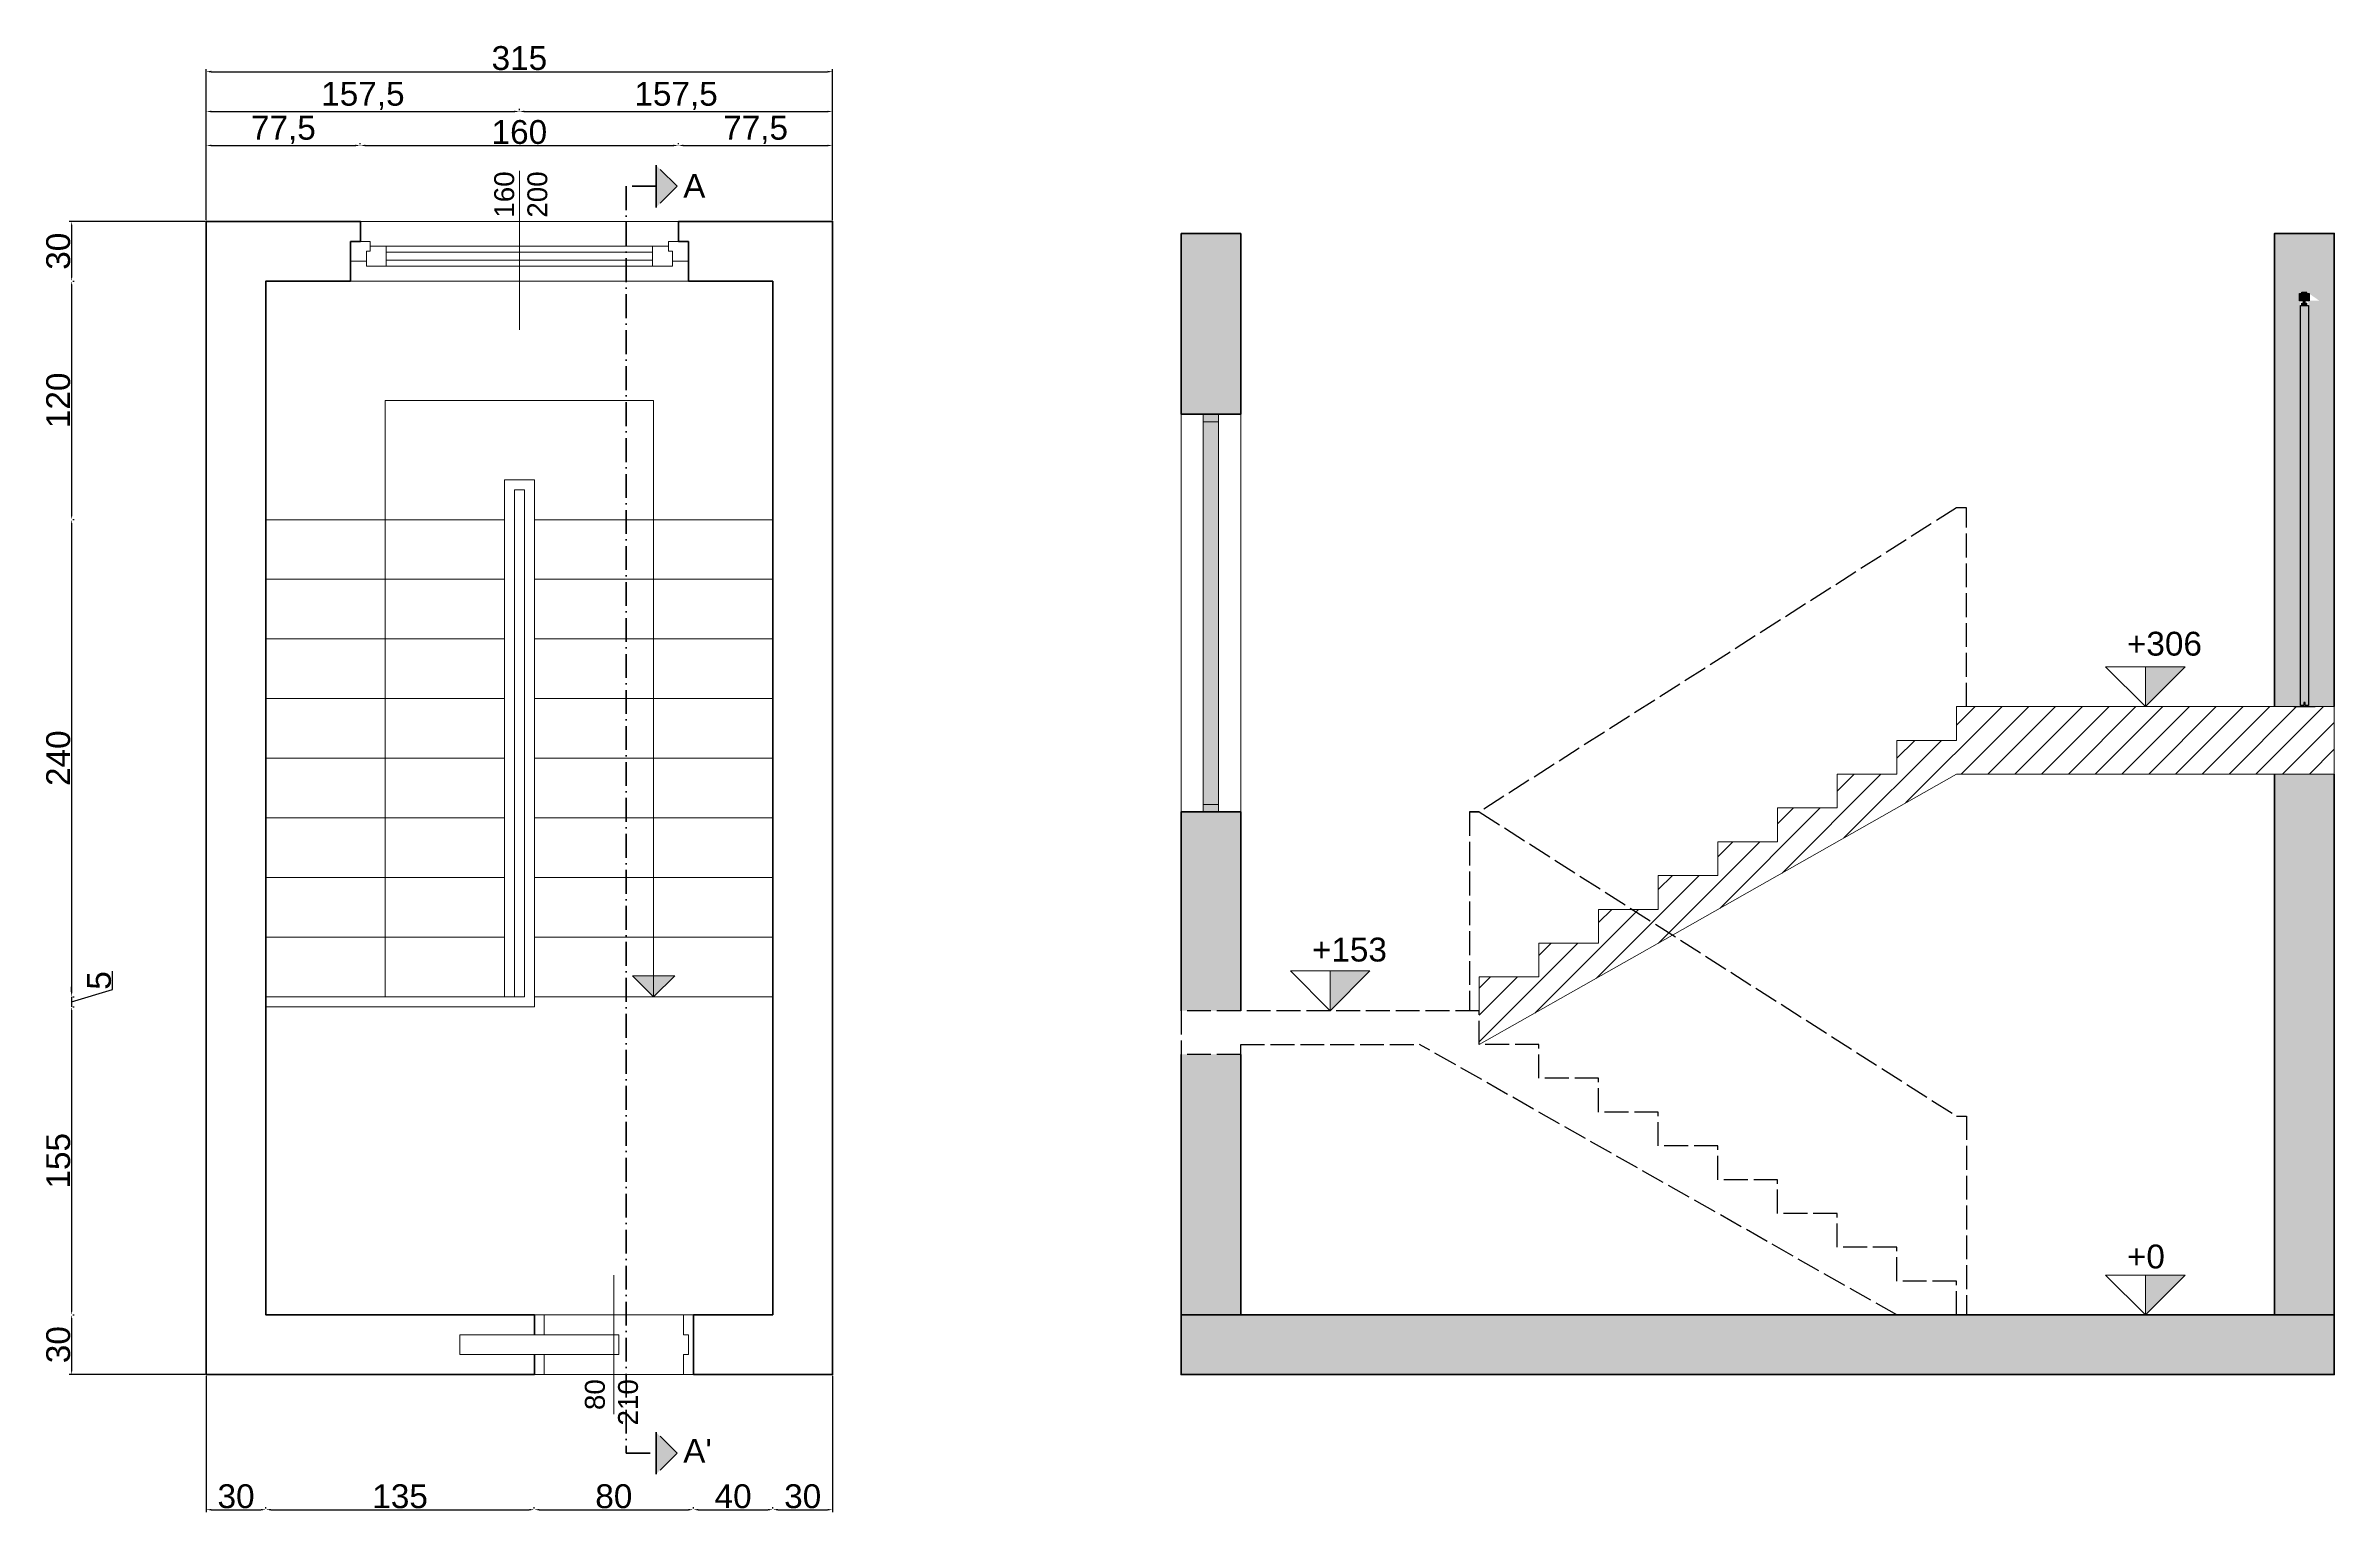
# Model space of a CAD drawing. Header units: millimetres. Extents: x -3181 to 118444, y -2683 to 27005.
# Drawn here: x 9240 to 10391, y -2683 to -1946 of the extents above; entities that cross this region are included whole.
import ezdxf

# ---------------------------------------------------------------- set-up
doc = ezdxf.new("R2010")
doc.units = ezdxf.units.MM
doc.linetypes.add('ACAD_ISO02W100', pattern=[15, 12, -3])
doc.linetypes.add('ACAD_ISO10W100', pattern=[18, 12, -3, 0, -3])
doc.layers.get('0').update_dxf_attribs({"lineweight": 9})
for name, color, linetype in [('ECLISSE', 7, 'Continuous'), ('porte', 42, 'Continuous'), ('solid', 9, 'Continuous'), ('tratteggiate', 7, 'ACAD_ISO02W100'), ('vetro', 140, 'Continuous')]:
    doc.layers.add(name, color=color, linetype=linetype)
doc.layers.add('linee di sezione', color=201, linetype='ACAD_ISO10W100', lineweight=35)
doc.layers.add('muri grandi', color=7, linetype='Continuous', lineweight=40)
doc.styles.get("Standard").update_dxf_attribs({"font": 'arial.ttf'})
doc.dimstyles.new('ISO-25', dxfattribs={"dimtxt": 2.5, "dimasz": 2.5, "dimexe": 1.25, "dimexo": 0.625, "dimtad": 1, "dimtxsty": 'Standard', "dimcen": 2.5, "dimadec": 0, "dimazin": 0, "dimtfac": 1, "dimtmove": 0, "dimatfit": 3, "dimfxl": 1, "dimarcsym": 0})

# ---------------------------------------------------------------- blocks, each defined once
blk = doc.blocks.new('*D84')
at = {"color": 0, "lineweight": -2, "transparency": 16777216}
for p, q in [((9319.8, -2034.2), (9251.5, -2034.2)), ((9252.7, -2036.7), (9252.7, -2061.7)), ((9253.3, -2064.2), (9254, -2064.2))]:
    blk.add_line(p, q, dxfattribs=at)
at = {"color": 0, "transparency": 16777216}
for points in [[(9252.3, -2036.7), (9253.1, -2036.7), (9252.7, -2034.2)], [(9252.3, -2061.7), (9253.1, -2061.7), (9252.7, -2064.2)]]:
    blk.add_solid(points, dxfattribs=at)
at = {"layer": 'Defpoints', "color": 0, "transparency": 16777216}
for p in [(9320.4, -2034.2), (9252.7, -2064.2), (9252.7, -2064.2)]:
    blk.add_point(p, dxfattribs=at)
at = {"color": 0, "transparency": 16777216, "insert": (9246, -2049.2), "char_height": 2.5, "attachment_point": 5, "rotation": 90}
blk.add_mtext('{\\H4.8x;30}', dxfattribs=at)
blk = doc.blocks.new('*D70')
at = {"color": 0, "lineweight": -2, "transparency": 16777216}
for p, q in [((9252.7, -2066.7), (9252.7, -2181.7)), ((9253.3, -2064.2), (9254, -2064.2)), ((9253.3, -2184.2), (9254, -2184.2))]:
    blk.add_line(p, q, dxfattribs=at)
at = {"color": 0, "transparency": 16777216}
for points in [[(9252.3, -2066.7), (9253.1, -2066.7), (9252.7, -2064.2)], [(9252.3, -2181.7), (9253.1, -2181.7), (9252.7, -2184.2)]]:
    blk.add_solid(points, dxfattribs=at)
at = {"layer": 'Defpoints', "color": 0, "transparency": 16777216}
for p in [(9252.7, -2064.2), (9252.7, -2184.2), (9252.7, -2184.2)]:
    blk.add_point(p, dxfattribs=at)
at = {"color": 0, "transparency": 16777216, "insert": (9246, -2124.2), "char_height": 2.5, "attachment_point": 5, "rotation": 90}
blk.add_mtext('{\\H4.8x;120}', dxfattribs=at)
blk = doc.blocks.new('*D71')
at = {"color": 0, "lineweight": -2, "transparency": 16777216}
for p, q in [((9273.2, -2420.6), (9273.2, -2411.4)), ((9252.7, -2421.7), (9252.7, -2419.2)), ((9252.7, -2426.7), (9273.2, -2420.6)), ((9252.7, -2424.2), (9252.7, -2429.2)), ((9252.7, -2424.2), (9252.7, -2429.2)), ((9253.3, -2424.2), (9254, -2424.2)), ((9252.7, -2431.7), (9252.7, -2434.2)), ((9253.3, -2429.2), (9254, -2429.2))]:
    blk.add_line(p, q, dxfattribs=at)
at = {"color": 0, "transparency": 16777216}
for points in [[(9252.3, -2421.7), (9253.1, -2421.7), (9252.7, -2424.2)], [(9252.3, -2431.7), (9253.1, -2431.7), (9252.7, -2429.2)]]:
    blk.add_solid(points, dxfattribs=at)
at = {"layer": 'Defpoints', "color": 0, "transparency": 16777216}
for p in [(9252.7, -2424.2), (9252.7, -2429.2), (9252.7, -2429.2)]:
    blk.add_point(p, dxfattribs=at)
at = {"color": 0, "transparency": 16777216, "insert": (9266.5, -2416), "char_height": 2.5, "attachment_point": 5, "rotation": 90}
blk.add_mtext('{\\H4.8x;5}', dxfattribs=at)
blk = doc.blocks.new('*D72')
at = {"color": 0, "lineweight": -2, "transparency": 16777216}
for p, q in [((9252.7, -2431.7), (9252.7, -2581.7)), ((9253.3, -2429.2), (9254, -2429.2)), ((9253.3, -2584.2), (9254, -2584.2))]:
    blk.add_line(p, q, dxfattribs=at)
at = {"color": 0, "transparency": 16777216}
for points in [[(9252.3, -2431.7), (9253.1, -2431.7), (9252.7, -2429.2)], [(9252.3, -2581.7), (9253.1, -2581.7), (9252.7, -2584.2)]]:
    blk.add_solid(points, dxfattribs=at)
at = {"layer": 'Defpoints', "color": 0, "transparency": 16777216}
for p in [(9252.7, -2429.2), (9252.7, -2584.2), (9252.7, -2584.2)]:
    blk.add_point(p, dxfattribs=at)
at = {"color": 0, "transparency": 16777216, "insert": (9246, -2506.7), "char_height": 2.5, "attachment_point": 5, "rotation": 90}
blk.add_mtext('{\\H4.8x;155}', dxfattribs=at)
blk = doc.blocks.new('*D85')
at = {"color": 0, "lineweight": -2, "transparency": 16777216}
for p, q in [((9635.4, -2614.8), (9635.4, -2683.5)), ((9605.4, -2681.6), (9605.4, -2681)), ((9607.9, -2682.2), (9632.9, -2682.2))]:
    blk.add_line(p, q, dxfattribs=at)
at = {"color": 0, "transparency": 16777216}
for points in [[(9607.9, -2681.8), (9607.9, -2682.6), (9605.4, -2682.2)], [(9632.9, -2681.8), (9632.9, -2682.6), (9635.4, -2682.2)]]:
    blk.add_solid(points, dxfattribs=at)
at = {"layer": 'Defpoints', "color": 0, "transparency": 16777216}
for p in [(9635.4, -2614.2), (9605.4, -2682.2), (9635.4, -2682.2)]:
    blk.add_point(p, dxfattribs=at)
at = {"color": 0, "transparency": 16777216, "insert": (9620.4, -2675.5), "char_height": 2.5, "attachment_point": 5}
blk.add_mtext('{\\H4.8x;30}', dxfattribs=at)
blk = doc.blocks.new('*D86')
at = {"color": 0, "lineweight": -2, "transparency": 16777216}
for p, q in [((9320.4, -2614.8), (9320.4, -2683.5)), ((9350.4, -2681.6), (9350.4, -2681)), ((9322.9, -2682.2), (9347.9, -2682.2))]:
    blk.add_line(p, q, dxfattribs=at)
at = {"color": 0, "transparency": 16777216}
for points in [[(9322.9, -2681.8), (9322.9, -2682.6), (9320.4, -2682.2)], [(9347.9, -2681.8), (9347.9, -2682.6), (9350.4, -2682.2)]]:
    blk.add_solid(points, dxfattribs=at)
at = {"layer": 'Defpoints', "color": 0, "transparency": 16777216}
for p in [(9320.4, -2614.2), (9350.4, -2682.2), (9350.4, -2682.2)]:
    blk.add_point(p, dxfattribs=at)
at = {"color": 0, "transparency": 16777216, "insert": (9335.4, -2675.5), "char_height": 2.5, "attachment_point": 5}
blk.add_mtext('{\\H4.8x;30}', dxfattribs=at)
blk = doc.blocks.new('*D73')
at = {"color": 0, "lineweight": -2, "transparency": 16777216}
for p, q in [((9320.4, -1995.4), (9320.4, -1994.8)), ((9322.9, -1996), (9395.4, -1996)), ((9397.9, -1995.4), (9397.9, -1994.8))]:
    blk.add_line(p, q, dxfattribs=at)
at = {"color": 0, "transparency": 16777216}
for points in [[(9322.9, -1995.6), (9322.9, -1996.4), (9320.4, -1996)], [(9395.4, -1995.6), (9395.4, -1996.4), (9397.9, -1996)]]:
    blk.add_solid(points, dxfattribs=at)
at = {"layer": 'Defpoints', "color": 0, "transparency": 16777216}
for p in [(9320.4, -1996), (9397.9, -1996), (9397.9, -1996)]:
    blk.add_point(p, dxfattribs=at)
at = {"color": 0, "transparency": 16777216, "insert": (9359.2, -1988.2), "char_height": 2.5, "attachment_point": 5}
blk.add_mtext('{\\H4.8x;77,5}', dxfattribs=at)
blk = doc.blocks.new('*D74')
at = {"color": 0, "lineweight": -2, "transparency": 16777216}
for p, q in [((9397.9, -1995.4), (9397.9, -1994.8)), ((9400.4, -1996), (9555.4, -1996)), ((9557.9, -1995.4), (9557.9, -1994.8))]:
    blk.add_line(p, q, dxfattribs=at)
at = {"color": 0, "transparency": 16777216}
for points in [[(9400.4, -1995.6), (9400.4, -1996.4), (9397.9, -1996)], [(9555.4, -1995.6), (9555.4, -1996.4), (9557.9, -1996)]]:
    blk.add_solid(points, dxfattribs=at)
at = {"layer": 'Defpoints', "color": 0, "transparency": 16777216}
for p in [(9397.9, -1996), (9557.9, -1996), (9557.9, -1996)]:
    blk.add_point(p, dxfattribs=at)
at = {"color": 0, "transparency": 16777216, "insert": (9477.9, -1989.3), "char_height": 2.5, "attachment_point": 5}
blk.add_mtext('{\\H4.8x;160}', dxfattribs=at)
blk = doc.blocks.new('*D75')
at = {"color": 0, "lineweight": -2, "transparency": 16777216}
for p, q in [((9557.9, -1995.4), (9557.9, -1994.8)), ((9560.4, -1996), (9632.9, -1996)), ((9635.4, -2033.6), (9635.4, -1994.8))]:
    blk.add_line(p, q, dxfattribs=at)
at = {"color": 0, "transparency": 16777216}
for points in [[(9560.4, -1995.6), (9560.4, -1996.4), (9557.9, -1996)], [(9632.9, -1995.6), (9632.9, -1996.4), (9635.4, -1996)]]:
    blk.add_solid(points, dxfattribs=at)
at = {"layer": 'Defpoints', "color": 0, "transparency": 16777216}
for p in [(9557.9, -1996), (9635.4, -1996), (9635.4, -2034.2)]:
    blk.add_point(p, dxfattribs=at)
at = {"color": 0, "transparency": 16777216, "insert": (9596.7, -1988.2), "char_height": 2.5, "attachment_point": 5}
blk.add_mtext('{\\H4.8x;77,5}', dxfattribs=at)
blk = doc.blocks.new('*D76')
at = {"color": 0, "lineweight": -2, "transparency": 16777216}
for p, q in [((9320.4, -1995.4), (9320.4, -1977.6)), ((9322.9, -1978.9), (9475.4, -1978.9)), ((9477.9, -1978.3), (9477.9, -1977.6))]:
    blk.add_line(p, q, dxfattribs=at)
at = {"color": 0, "transparency": 16777216}
for points in [[(9322.9, -1978.5), (9322.9, -1979.3), (9320.4, -1978.9)], [(9475.4, -1978.5), (9475.4, -1979.3), (9477.9, -1978.9)]]:
    blk.add_solid(points, dxfattribs=at)
at = {"layer": 'Defpoints', "color": 0, "transparency": 16777216}
for p in [(9477.9, -1978.9), (9477.9, -1978.9), (9320.4, -1996)]:
    blk.add_point(p, dxfattribs=at)
at = {"color": 0, "transparency": 16777216, "insert": (9399.2, -1971.1), "char_height": 2.5, "attachment_point": 5}
blk.add_mtext('{\\H4.8x;157,5}', dxfattribs=at)
blk = doc.blocks.new('*D77')
at = {"color": 0, "lineweight": -2, "transparency": 16777216}
for p, q in [((9477.9, -1978.3), (9477.9, -1977.6)), ((9480.4, -1978.9), (9632.9, -1978.9)), ((9635.4, -2033.6), (9635.4, -1977.6))]:
    blk.add_line(p, q, dxfattribs=at)
at = {"color": 0, "transparency": 16777216}
for points in [[(9480.4, -1978.5), (9480.4, -1979.3), (9477.9, -1978.9)], [(9632.9, -1978.5), (9632.9, -1979.3), (9635.4, -1978.9)]]:
    blk.add_solid(points, dxfattribs=at)
at = {"layer": 'Defpoints', "color": 0, "transparency": 16777216}
for p in [(9477.9, -1978.9), (9635.4, -1978.9), (9635.4, -2034.2)]:
    blk.add_point(p, dxfattribs=at)
at = {"color": 0, "transparency": 16777216, "insert": (9556.7, -1971.1), "char_height": 2.5, "attachment_point": 5}
blk.add_mtext('{\\H4.8x;157,5}', dxfattribs=at)
blk = doc.blocks.new('*D81')
at = {"color": 0, "lineweight": -2, "transparency": 16777216}
for p, q in [((9320.4, -2033.6), (9320.4, -1957.6)), ((9322.9, -1958.9), (9632.9, -1958.9)), ((9635.4, -2033.6), (9635.4, -1957.6))]:
    blk.add_line(p, q, dxfattribs=at)
at = {"color": 0, "transparency": 16777216}
for points in [[(9322.9, -1958.4), (9322.9, -1959.3), (9320.4, -1958.9)], [(9632.9, -1958.4), (9632.9, -1959.3), (9635.4, -1958.9)]]:
    blk.add_solid(points, dxfattribs=at)
at = {"layer": 'Defpoints', "color": 0, "transparency": 16777216}
for p in [(9635.4, -1958.9), (9320.4, -2034.2), (9635.4, -2034.2)]:
    blk.add_point(p, dxfattribs=at)
at = {"color": 0, "transparency": 16777216, "insert": (9477.9, -1952.1), "char_height": 2.5, "attachment_point": 5}
blk.add_mtext('{\\H4.8x;315}', dxfattribs=at)
blk = doc.blocks.new('*D82')
at = {"color": 0, "lineweight": -2, "transparency": 16777216}
for p, q in [((9252.7, -2186.7), (9252.7, -2421.7)), ((9253.3, -2184.2), (9254, -2184.2)), ((9253.3, -2424.2), (9254, -2424.2))]:
    blk.add_line(p, q, dxfattribs=at)
at = {"color": 0, "transparency": 16777216}
for points in [[(9252.3, -2186.7), (9253.1, -2186.7), (9252.7, -2184.2)], [(9252.3, -2421.7), (9253.1, -2421.7), (9252.7, -2424.2)]]:
    blk.add_solid(points, dxfattribs=at)
at = {"layer": 'Defpoints', "color": 0, "transparency": 16777216}
for p in [(9252.7, -2184.2), (9252.7, -2424.2), (9252.7, -2424.2)]:
    blk.add_point(p, dxfattribs=at)
at = {"color": 0, "transparency": 16777216, "insert": (9246, -2304.2), "char_height": 2.5, "attachment_point": 5, "rotation": 90}
blk.add_mtext('{\\H4.8x;240}', dxfattribs=at)
blk = doc.blocks.new('*D83')
at = {"color": 0, "lineweight": -2, "transparency": 16777216}
for p, q in [((9252.7, -2586.7), (9252.7, -2611.7)), ((9253.3, -2584.2), (9254, -2584.2)), ((9319.8, -2614.2), (9251.5, -2614.2))]:
    blk.add_line(p, q, dxfattribs=at)
at = {"color": 0, "transparency": 16777216}
for points in [[(9252.3, -2586.7), (9253.1, -2586.7), (9252.7, -2584.2)], [(9252.3, -2611.7), (9253.1, -2611.7), (9252.7, -2614.2)]]:
    blk.add_solid(points, dxfattribs=at)
at = {"layer": 'Defpoints', "color": 0, "transparency": 16777216}
for p in [(9252.7, -2584.2), (9252.7, -2614.2), (9320.4, -2614.2)]:
    blk.add_point(p, dxfattribs=at)
at = {"color": 0, "transparency": 16777216, "insert": (9246, -2599.2), "char_height": 2.5, "attachment_point": 5, "rotation": 90}
blk.add_mtext('{\\H4.8x;30}', dxfattribs=at)
blk = doc.blocks.new('*D78')
at = {"color": 0, "lineweight": -2, "transparency": 16777216}
for p, q in [((9350.4, -2681.6), (9350.4, -2681)), ((9485.4, -2681.6), (9485.4, -2681)), ((9352.9, -2682.2), (9482.9, -2682.2))]:
    blk.add_line(p, q, dxfattribs=at)
at = {"color": 0, "transparency": 16777216}
for points in [[(9352.9, -2681.8), (9352.9, -2682.6), (9350.4, -2682.2)], [(9482.9, -2681.8), (9482.9, -2682.6), (9485.4, -2682.2)]]:
    blk.add_solid(points, dxfattribs=at)
at = {"layer": 'Defpoints', "color": 0, "transparency": 16777216}
for p in [(9350.4, -2682.2), (9485.4, -2682.2), (9485.4, -2682.2)]:
    blk.add_point(p, dxfattribs=at)
at = {"color": 0, "transparency": 16777216, "insert": (9417.9, -2675.5), "char_height": 2.5, "attachment_point": 5}
blk.add_mtext('{\\H4.8x;135}', dxfattribs=at)
blk = doc.blocks.new('*D79')
at = {"color": 0, "lineweight": -2, "transparency": 16777216}
for p, q in [((9485.4, -2681.6), (9485.4, -2681)), ((9565.4, -2681.6), (9565.4, -2681)), ((9487.9, -2682.2), (9562.9, -2682.2))]:
    blk.add_line(p, q, dxfattribs=at)
at = {"color": 0, "transparency": 16777216}
for points in [[(9487.9, -2681.8), (9487.9, -2682.6), (9485.4, -2682.2)], [(9562.9, -2681.8), (9562.9, -2682.6), (9565.4, -2682.2)]]:
    blk.add_solid(points, dxfattribs=at)
at = {"layer": 'Defpoints', "color": 0, "transparency": 16777216}
for p in [(9485.4, -2682.2), (9565.4, -2682.2), (9565.4, -2682.2)]:
    blk.add_point(p, dxfattribs=at)
at = {"color": 0, "transparency": 16777216, "insert": (9525.4, -2675.5), "char_height": 2.5, "attachment_point": 5}
blk.add_mtext('{\\H4.8x;80}', dxfattribs=at)
blk = doc.blocks.new('*D80')
at = {"color": 0, "lineweight": -2, "transparency": 16777216}
for p, q in [((9565.4, -2681.6), (9565.4, -2681)), ((9605.4, -2681.6), (9605.4, -2681)), ((9567.9, -2682.2), (9602.9, -2682.2))]:
    blk.add_line(p, q, dxfattribs=at)
at = {"color": 0, "transparency": 16777216}
for points in [[(9567.9, -2681.8), (9567.9, -2682.6), (9565.4, -2682.2)], [(9602.9, -2681.8), (9602.9, -2682.6), (9605.4, -2682.2)]]:
    blk.add_solid(points, dxfattribs=at)
at = {"layer": 'Defpoints', "color": 0, "transparency": 16777216}
for p in [(9565.4, -2682.2), (9605.4, -2682.2), (9605.4, -2682.2)]:
    blk.add_point(p, dxfattribs=at)
at = {"color": 0, "transparency": 16777216, "insert": (9585.4, -2675.5), "char_height": 2.5, "attachment_point": 5}
blk.add_mtext('{\\H4.8x;40}', dxfattribs=at)

msp = doc.modelspace()

# ---------------------------------------------------------------- hatches: boundary and pattern name
h = msp.add_hatch(color=256)
h.dxf.hatch_style = 1
h.paths.add_polyline_path([(10378.12, -2070.52), (10373.32, -2070.52), (10373.32, -2074.07), (10376.437, -2074.07), (10378.12, -2074.07)])
h.paths.add_polyline_path([(10376.97, -2069.72), (10375.82, -2069.72), (10374.47, -2069.72), (10374.47, -2070.52), (10376.97, -2070.52)])
h.paths.add_polyline_path([(10376.12, -2074.07), (10375.32, -2074.07), (10375.32, -2075.32), (10376.12, -2075.32)])
h.paths.add_polyline_path([(10376.97, -2075.32), (10374.47, -2075.32), (10374.47, -2076.52), (10376.97, -2076.52)])
h = msp.add_hatch(color=256)
h.dxf.hatch_style = 1
h.paths.add_polyline_path([(10315.72, -2258.22), (10295.72, -2258.22), (10295.72, -2278.22)])
h = msp.add_hatch()
h.set_pattern_fill('ANSI31', color=256, scale=3)
h.set_pattern_definition([(45, (5893.373, -3833.581), (-6.735192, 6.735192), [])])
h.paths.add_polyline_path([(10390.72, -2278.22), (10200.72, -2278.22), (10200.72, -2295.22), (10170.72, -2295.22), (10170.72, -2312.22), (10140.72, -2312.22), (10140.72, -2329.22), (10110.72, -2329.22), (10110.72, -2346.22), (10080.72, -2346.22), (10080.72, -2363.22), (10050.72, -2363.22), (10050.72, -2380.22), (10037.582, -2380.22), (10057.882, -2393.161), (10200.72, -2312.22), (10390.72, -2312.22)])
h.paths.add_polyline_path([(10057.882, -2393.161), (10037.582, -2380.22), (10020.72, -2380.22), (10020.72, -2397.22), (9990.72, -2397.22), (9990.72, -2414.22), (9960.72, -2414.22), (9960.72, -2431.22), (9960.72, -2448.22)])
h = msp.add_hatch(color=256)
h.dxf.hatch_style = 1
h.paths.add_polyline_path([(9545.431, -2424.22), (9556.037, -2413.614), (9545.431, -2413.614), (9534.824, -2413.614)])
h = msp.add_hatch(color=256)
h.dxf.hatch_style = 1
h.paths.add_polyline_path([(9905.72, -2411.22), (9885.72, -2411.22), (9885.72, -2431.22)])
h = msp.add_hatch(color=256)
h.dxf.hatch_style = 1
h.paths.add_polyline_path([(10315.72, -2564.22), (10295.72, -2564.22), (10295.72, -2584.22)])
at = {"layer": 'linee di sezione'}
h = msp.add_hatch(color=256, dxfattribs=at)
h.dxf.hatch_style = 1
h.paths.add_polyline_path([(9557.229, -2016.51), (9546.622, -2005.903), (9546.622, -2016.51), (9546.622, -2027.116)])
h = msp.add_hatch(color=256, dxfattribs=at)
h.dxf.hatch_style = 1
h.paths.add_polyline_path([(9557.229, -2653.776), (9546.622, -2643.169), (9546.622, -2653.776), (9546.622, -2664.383)])
at = {"layer": 'porte'}
h = msp.add_hatch(color=256, dxfattribs=at)
h.dxf.hatch_style = 1
h.paths.add_polyline_path([(10373.72, -2076.52), (10373.72, -2277.72), (10375.39, -2277.72), (10375.39, -2276.219), (10376.05, -2276.219), (10376.05, -2277.72), (10377.72, -2277.72), (10377.72, -2076.52)])
h = msp.add_hatch(color=256, dxfattribs=at)
h.dxf.hatch_style = 1
h.paths.add_polyline_path([(9821.908, -2131.22), (9821.908, -2135.032), (9829.531, -2135.032), (9829.531, -2131.22)])
h.paths.add_polyline_path([(9829.531, -2331.22), (9829.531, -2327.409), (9821.908, -2327.409), (9821.908, -2331.22)])
at = {"layer": 'solid'}
h = msp.add_hatch(color=256, dxfattribs=at)
h.dxf.hatch_style = 1
h.paths.add_polyline_path([(9810.72, -2131.22), (9840.72, -2131.22), (9840.72, -2040.22), (9810.72, -2040.22)])
h.paths.add_polyline_path([(9840.72, -2331.22), (9810.72, -2331.22), (9810.72, -2431.22), (9840.72, -2431.22)])
h.paths.add_polyline_path([(9810.72, -2584.22), (9840.72, -2584.22), (9840.72, -2453.22), (9810.72, -2453.22)])
h.paths.add_polyline_path([(10390.72, -2614.22), (10390.72, -2584.22), (10360.72, -2584.22), (10200.72, -2584.22), (10170.72, -2584.22), (9810.72, -2584.22), (9810.72, -2614.22)])
h = msp.add_hatch(color=256, dxfattribs=at)
h.dxf.hatch_style = 1
h.paths.add_polyline_path([(10390.72, -2278.22), (10390.72, -2040.22), (10360.72, -2040.22), (10360.72, -2278.22)])
h.paths.add_polyline_path([(10373.72, -2076.52), (10373.556, -2074.07), (10373.32, -2074.07), (10373.32, -2070.52), (10374.47, -2070.52), (10374.47, -2069.72), (10375.82, -2069.72), (10376.97, -2069.72), (10383.223, -2074.07), (10377.72, -2074.07), (10377.72, -2277.72), (10373.72, -2277.72)], flags=16)
h = msp.add_hatch(color=256, dxfattribs=at)
h.dxf.hatch_style = 1
h.paths.add_polyline_path([(10390.72, -2312.22), (10360.72, -2312.22), (10360.72, -2584.22), (10390.72, -2584.22)])
at = {"layer": 'vetro'}
h = msp.add_hatch(color=256, dxfattribs=at)
h.dxf.hatch_style = 1
h.paths.add_polyline_path([(9829.531, -2135.032), (9821.908, -2135.032), (9821.908, -2327.409), (9829.531, -2327.409)])

# ---------------------------------------------------------------- linework, layer by layer
for p, q in [((9402.931, -2044.22), (9397.931, -2044.22)), ((9402.931, -2044.22), (9402.931, -2049.22)), ((9402.931, -2046.72), (9552.931, -2046.72)), ((9410.931, -2046.72), (9410.931, -2056.72)), ((9544.931, -2046.72), (9544.931, -2056.72)), ((9552.931, -2044.22), (9552.931, -2049.22)), ((9552.931, -2044.22), (9557.931, -2044.22)), ((9400.931, -2054.22), (9392.931, -2054.22)), ((9402.931, -2049.22), (9400.931, -2049.22)), ((9400.931, -2049.22), (9400.931, -2054.22)), ((9400.931, -2054.22), (9400.931, -2056.72)), ((9400.931, -2056.72), (9554.931, -2056.72)), ((9410.931, -2049.72), (9544.931, -2049.72)), ((9410.931, -2053.72), (9544.931, -2053.72)), ((9552.931, -2049.22), (9554.931, -2049.22)), ((9554.931, -2049.22), (9554.931, -2054.22)), ((9554.931, -2054.22), (9562.931, -2054.22)), ((9554.931, -2054.22), (9554.931, -2056.72)), ((9410.431, -2424.22), (9410.431, -2124.22)), ((9410.431, -2124.22), (9545.431, -2124.22)), ((9545.431, -2124.22), (9545.431, -2424.22)), ((9485.431, -2164.22), (9470.431, -2164.22)), ((9470.431, -2164.22), (9470.431, -2184.22)), ((9475.431, -2424.22), (9475.431, -2169.22)), ((9475.431, -2169.22), (9480.431, -2169.22)), ((9480.431, -2169.22), (9480.431, -2424.22)), ((9485.431, -2429.22), (9485.431, -2164.22)), ((9470.431, -2184.22), (9350.431, -2184.22)), ((9470.431, -2214.22), (9470.431, -2184.22)), ((9605.431, -2184.22), (9485.431, -2184.22)), ((9470.431, -2214.22), (9350.431, -2214.22)), ((9470.431, -2244.22), (9470.431, -2214.22)), ((9605.431, -2214.22), (9485.431, -2214.22)), ((9470.431, -2244.22), (9350.431, -2244.22)), ((9470.431, -2274.22), (9470.431, -2244.22)), ((9605.431, -2244.22), (9485.431, -2244.22)), ((9470.431, -2304.22), (9350.431, -2304.22)), ((9470.431, -2334.22), (9470.431, -2304.22)), ((9605.431, -2304.22), (9485.431, -2304.22)), ((9470.431, -2334.22), (9350.431, -2334.22)), ((9470.431, -2364.22), (9470.431, -2334.22)), ((9605.431, -2334.22), (9485.431, -2334.22)), ((9350.431, -2364.22), (9470.431, -2364.22)), ((9470.431, -2364.22), (9470.431, -2394.22)), ((9485.431, -2364.22), (9605.431, -2364.22)), ((9470.431, -2394.22), (9350.431, -2394.22)), ((9470.431, -2424.22), (9470.431, -2394.22)), ((9605.431, -2394.22), (9485.431, -2394.22)), ((9350.431, -2424.22), (9470.431, -2424.22)), ((9470.431, -2424.22), (9480.431, -2424.22)), ((9485.431, -2424.22), (9605.431, -2424.22)), ((9396.431, -2584.22), (9393.431, -2584.22)), ((9485.431, -2584.22), (9565.431, -2584.22)), ((9490.431, -2584.22), (9490.431, -2594.22)), ((9565.431, -2584.22), (9560.431, -2584.22)), ((9560.431, -2584.22), (9560.431, -2594.22)), ((9527.931, -2594.22), (9447.931, -2594.22)), ((9447.931, -2594.22), (9447.931, -2604.22)), ((9485.431, -2594.22), (9490.431, -2594.22)), ((9527.931, -2604.22), (9527.931, -2594.22)), ((9560.431, -2594.22), (9562.931, -2594.22)), ((9562.931, -2594.22), (9562.931, -2604.22)), ((9447.931, -2604.22), (9527.931, -2604.22)), ((9490.431, -2614.22), (9490.431, -2604.22)), ((9562.931, -2604.22), (9560.431, -2604.22)), ((9560.431, -2604.22), (9560.431, -2614.22))]:
    msp.add_line(p, q)
for points in [[(9477.931, -2008.72), (9477.931, -2088.72)], [(9557.931, -2034.22), (9397.931, -2034.22)], [(9562.931, -2064.22), (9392.931, -2064.22)], [(10376.437, -2074.07), (10373.32, -2074.07)], [(10373.72, -2277.72), (10373.72, -2076.52), (10377.72, -2076.52), (10377.72, -2277.72), (10376.05, -2277.72), (10376.05, -2276.219), (10375.39, -2276.219), (10375.39, -2277.72), (10373.72, -2277.72)], [(10376.437, -2074.07), (10378.12, -2074.07)], [(9810.72, -2131.22), (9810.72, -2331.22)], [(9821.908, -2131.22), (9821.908, -2135.032), (9829.531, -2135.032), (9829.531, -2131.22)], [(9821.908, -2135.032), (9821.908, -2327.409)], [(9829.531, -2327.409), (9829.531, -2135.032)], [(9840.72, -2331.22), (9840.72, -2131.22)], [(10295.72, -2278.22), (10275.72, -2258.22), (10295.72, -2258.22)], [(10295.72, -2278.22), (10295.72, -2258.22)], [(10295.72, -2278.22), (10315.72, -2258.22), (10295.72, -2258.22)], [(9470.431, -2304.22), (9470.431, -2274.22), (9350.431, -2274.22)], [(9605.431, -2304.22), (9605.431, -2274.22), (9485.431, -2274.22)], [(10200.72, -2295.22), (10200.72, -2278.22), (10360.72, -2278.22)], [(10360.72, -2278.22), (10390.72, -2278.22)], [(10360.72, -2278.22), (10390.72, -2278.22)], [(10390.72, -2278.22), (10390.72, -2312.22)], [(10170.72, -2312.22), (10170.72, -2295.22), (10200.72, -2295.22)], [(10020.72, -2380.22), (10050.72, -2380.22), (10050.72, -2363.22), (10080.72, -2363.22), (10080.72, -2346.22), (10110.72, -2346.22), (10110.72, -2329.22), (10140.72, -2329.22), (10140.72, -2312.22), (10170.72, -2312.22)], [(10200.72, -2312.22), (10057.882, -2393.161)], [(10200.72, -2312.22), (10390.72, -2312.22)], [(9829.531, -2331.22), (9829.531, -2327.409), (9821.908, -2327.409), (9821.908, -2331.22)], [(9821.908, -2327.409), (9829.531, -2327.409)], [(10020.72, -2397.22), (10020.72, -2380.22)], [(10057.882, -2393.161), (9960.72, -2448.22)], [(9990.72, -2397.22), (10020.72, -2397.22)], [(9990.72, -2397.22), (9990.72, -2414.22)], [(9545.431, -2424.22), (9534.824, -2413.614), (9545.431, -2413.614)], [(9545.431, -2424.22), (9556.037, -2413.614), (9545.431, -2413.614)], [(9885.72, -2431.22), (9865.72, -2411.22), (9885.72, -2411.22)], [(9885.72, -2431.22), (9885.72, -2411.22)], [(9885.72, -2431.22), (9905.72, -2411.22), (9885.72, -2411.22)], [(9960.72, -2431.22), (9960.72, -2414.22), (9990.72, -2414.22)], [(9485.431, -2429.22), (9350.431, -2429.22)], [(9525.431, -2564.22), (9525.431, -2634.22)], [(10295.72, -2584.22), (10275.72, -2564.22), (10295.72, -2564.22)], [(10295.72, -2584.22), (10295.72, -2564.22)], [(10295.72, -2584.22), (10315.72, -2564.22), (10295.72, -2564.22)], [(10390.72, -2584.22), (10360.72, -2584.22)], [(10370.72, -2584.22), (10380.72, -2584.22)], [(9485.431, -2614.22), (9565.431, -2614.22)]]:
    msp.add_lwpolyline(points)
at = {"layer": 'ECLISSE'}
for p, q in [((10373.32, -2074.07), (10373.32, -2070.52)), ((10373.32, -2070.52), (10378.12, -2070.52)), ((10374.47, -2069.72), (10375.82, -2069.72)), ((10374.47, -2070.52), (10374.47, -2069.72)), ((10375.82, -2069.72), (10376.97, -2069.72)), ((10376.97, -2070.52), (10376.97, -2069.72)), ((10378.12, -2070.52), (10378.12, -2074.07)), ((10374.47, -2076.52), (10374.47, -2075.32)), ((10374.47, -2075.32), (10376.97, -2075.32)), ((10375.32, -2075.32), (10375.32, -2074.07)), ((10376.12, -2075.32), (10376.12, -2074.07)), ((10376.97, -2076.52), (10376.97, -2075.32))]:
    msp.add_line(p, q, dxfattribs=at)
at = {"layer": 'ECLISSE', "color": 7}
msp.add_line((10370.32, -2278.22), (10381.12, -2278.22), dxfattribs=at)
at = {"layer": 'linee di sezione'}
for points in [[(9557.229, -2016.51), (9546.622, -2005.903), (9546.622, -2016.51)], [(9546.622, -2016.51), (9531.622, -2016.51), (9531.622, -2653.776), (9546.622, -2653.776)], [(9557.229, -2016.51), (9546.622, -2027.116), (9546.622, -2016.51)], [(9557.229, -2653.776), (9546.622, -2643.169), (9546.622, -2653.776)], [(9557.229, -2653.776), (9546.622, -2664.383), (9546.622, -2653.776)]]:
    msp.add_lwpolyline(points, dxfattribs=at)
at = {"layer": 'muri grandi'}
for p, q in [((9397.931, -2039.22), (9397.931, -2034.22)), ((9557.931, -2039.22), (9557.931, -2034.22)), ((9392.931, -2064.22), (9392.931, -2044.22)), ((9397.931, -2044.22), (9392.931, -2044.22)), ((9397.931, -2039.22), (9397.931, -2044.22)), ((9557.931, -2039.22), (9557.931, -2044.22)), ((9557.931, -2044.22), (9562.931, -2044.22)), ((9562.931, -2064.22), (9562.931, -2044.22)), ((9605.431, -2584.22), (9605.431, -2064.22)), ((9350.431, -2584.22), (9393.431, -2584.22)), ((9470.431, -2584.22), (9393.431, -2584.22)), ((9470.431, -2584.22), (9485.431, -2584.22)), ((9485.431, -2584.22), (9485.431, -2594.22)), ((9565.431, -2584.22), (9605.431, -2584.22)), ((9565.431, -2584.22), (9565.431, -2614.22)), ((9485.431, -2604.22), (9485.431, -2614.22)), ((9393.431, -2614.22), (9390.431, -2614.22)), ((9470.431, -2614.22), (9393.431, -2614.22))]:
    msp.add_line(p, q, dxfattribs=at)
for points in [[(9397.931, -2034.22), (9320.431, -2034.22), (9320.431, -2614.22), (9390.431, -2614.22)], [(9565.431, -2614.22), (9635.431, -2614.22), (9635.431, -2034.22), (9557.931, -2034.22)], [(9810.72, -2040.22), (9810.72, -2131.22)], [(9810.72, -2040.22), (9840.72, -2040.22)], [(9840.72, -2131.22), (9840.72, -2040.22)], [(10360.72, -2278.22), (10360.72, -2040.22), (10390.72, -2040.22), (10390.72, -2278.22)], [(9392.931, -2064.22), (9350.431, -2064.22), (9350.431, -2584.22), (9350.431, -2424.22)], [(9605.431, -2064.22), (9562.931, -2064.22)], [(9840.72, -2131.22), (9810.72, -2131.22)], [(10360.72, -2584.22), (10360.72, -2312.22)], [(10390.72, -2312.22), (10390.72, -2584.22)], [(9810.72, -2331.22), (9810.72, -2431.22)], [(9840.72, -2331.22), (9810.72, -2331.22)], [(9840.72, -2431.22), (9840.72, -2331.22)], [(9810.72, -2453.22), (9810.72, -2584.22)], [(9840.72, -2584.22), (9840.72, -2453.22)], [(9810.72, -2584.22), (10170.72, -2584.22)], [(9810.72, -2584.22), (9810.72, -2614.22), (10390.72, -2614.22), (10390.72, -2584.22)], [(10170.72, -2584.22), (10200.72, -2584.22)], [(10200.72, -2584.22), (10390.72, -2584.22)], [(9470.431, -2614.22), (9485.431, -2614.22)]]:
    msp.add_lwpolyline(points, dxfattribs=at)
at = {"layer": 'porte'}
msp.add_lwpolyline([(9821.908, -2331.22), (9829.531, -2331.22)], dxfattribs=at)
at = {"layer": 'solid'}
for points in [[(10373.72, -2076.52), (10377.72, -2076.52), (10377.72, -2277.72), (10376.05, -2277.72), (10376.05, -2276.219), (10375.39, -2276.219), (10375.39, -2277.72), (10373.72, -2277.72), (10373.72, -2076.52), (10377.72, -2076.52)], [(10374.47, -2076.52), (10376.97, -2076.52)]]:
    msp.add_lwpolyline(points, dxfattribs=at)
at = {"layer": 'tratteggiate'}
for points in [[(10205.72, -2178.22), (10200.72, -2178.22), (9960.72, -2331.22)], [(10205.72, -2278.22), (10205.72, -2178.22)], [(9960.72, -2331.22), (9955.72, -2331.22), (9955.72, -2431.22)], [(9955.72, -2331.22), (9960.72, -2331.22), (10200.72, -2484.22)], [(9810.72, -2431.22), (9810.72, -2453.22)], [(10020.72, -2482.22), (10020.72, -2465.22), (9990.72, -2465.22), (9990.72, -2448.22), (9960.72, -2448.22), (9960.72, -2431.22), (9810.72, -2431.22)], [(9840.72, -2453.22), (9840.72, -2448.22)], [(9840.72, -2448.22), (9930.72, -2448.22)], [(10170.72, -2584.22), (9930.72, -2448.22)], [(9840.72, -2453.22), (9810.72, -2453.22)], [(10050.72, -2482.22), (10020.72, -2482.22)], [(10200.72, -2584.22), (10200.72, -2567.22), (10170.72, -2567.22), (10170.72, -2550.22), (10140.72, -2550.22), (10140.72, -2533.22), (10110.72, -2533.22), (10110.72, -2516.22), (10080.72, -2516.22), (10080.72, -2499.22), (10050.72, -2499.22), (10050.72, -2482.22)], [(10200.72, -2484.22), (10205.72, -2484.22), (10205.72, -2584.22)]]:
    msp.add_lwpolyline(points, dxfattribs=at)

# ---------------------------------------------------------------- texts
at = {"char_height": 10, "attachment_point": 1, "rotation": 90}
for s, insert in [('160\\P200', (9465.25, -2032.318)), ('\\pxqr;80\\P210', (9510.866, -2637.063))]:
    msp.add_mtext_dynamic_manual_height_columns(s, width=20.5139, gutter_width=12.5, heights=[0], dxfattribs=dict(at, insert=insert))
at = {"char_height": 12, "attachment_point": 1}
for s, insert in [('+306', (10286.434, -2240.602)), ('+153', (9876.505, -2394.468)), ('+0', (10286.434, -2548.846))]:
    msp.add_mtext(s, dxfattribs=dict(at, insert=insert))
at = {"layer": 'linee di sezione', "char_height": 12, "attachment_point": 1}
for s, insert in [('A', (9560.309, -2010.323)), ("A'", (9560.309, -2646.579))]:
    msp.add_mtext_dynamic_manual_height_columns(s, width=26.16812, gutter_width=12.5, heights=[0], dxfattribs=dict(at, insert=insert))

# ---------------------------------------------------------------- dimensions: what is measured, and where the dimension line sits
for base, p1, p2, picture, middle in [((9635.431, -1958.862), (9320.431, -2034.22), (9635.431, -2034.22), '*D81', (9477.931, -1952.106)), ((9477.931, -1978.9), (9320.431, -1996.018), (9477.931, -1978.9), '*D76', (9399.181, -1971.063)), ((9397.931, -1996.018), (9320.431, -1996.018), (9397.931, -1996.018), '*D73', (9359.181, -1988.206)), ((9350.431, -2682.229), (9320.431, -2614.22), (9350.431, -2682.229), '*D86', (9335.431, -2675.474)), ((9485.431, -2682.229), (9350.431, -2682.229), (9485.431, -2682.229), '*D78', (9417.931, -2675.474)), ((9565.431, -2682.229), (9485.431, -2682.229), (9565.431, -2682.229), '*D79', (9525.431, -2675.478)), ((9605.431, -2682.229), (9565.431, -2682.229), (9605.431, -2682.229), '*D80', (9585.431, -2675.478))]:
    dim = msp.add_linear_dim(base=base, p1=p1, p2=p2, text='{\\H4.8x;<>}', dimstyle='ISO-25')
    dim.commit()
    dim.dimension.update_dxf_attribs({"geometry": picture, "text_midpoint": middle})
for base, p1, p2, picture, middle in [((9635.431, -1978.9), (9477.931, -1978.9), (9635.431, -2034.22), '*D77', (9556.681, -1971.063)), ((9557.931, -1996.018), (9397.931, -1996.018), (9557.931, -1996.018), '*D74', (9477.931, -1989.266)), ((9635.431, -1996.018), (9557.931, -1996.018), (9635.431, -2034.22), '*D75', (9596.681, -1988.206)), ((9635.431, -2682.229), (9605.431, -2682.229), (9635.431, -2614.22), '*D85', (9620.431, -2675.474))]:
    dim = msp.add_linear_dim(base=base, p1=p1, p2=p2, text='{\\H4.8x;<>}', dimstyle='ISO-25', override={"dimtmove": 1})
    dim.commit()
    dim.dimension.update_dxf_attribs({"geometry": picture, "text_midpoint": middle})
for base, p1, p2, picture, middle in [((9252.709, -2064.22), (9320.431, -2034.22), (9252.709, -2064.22), '*D84', (9245.953, -2049.22)), ((9252.709, -2424.22), (9252.709, -2184.22), (9252.709, -2424.22), '*D82', (9245.957, -2304.22)), ((9252.709, -2614.22), (9252.709, -2584.22), (9320.431, -2614.22), '*D83', (9245.953, -2599.22))]:
    dim = msp.add_linear_dim(base=base, p1=p1, p2=p2, angle=90, text='{\\H4.8x;<>}', dimstyle='ISO-25')
    dim.commit()
    dim.dimension.update_dxf_attribs({"geometry": picture, "text_midpoint": middle})
for base, p1, p2, picture, middle in [((9252.709, -2184.22), (9252.709, -2064.22), (9252.709, -2184.22), '*D70', (9245.957, -2124.22)), ((9252.709, -2429.22), (9252.709, -2424.22), (9252.709, -2429.22), '*D71', (9266.476, -2419.947)), ((9252.709, -2584.22), (9252.709, -2429.22), (9252.709, -2584.22), '*D72', (9245.957, -2506.72))]:
    dim = msp.add_linear_dim(base=base, p1=p1, p2=p2, angle=90, text='{\\H4.8x;<>}', dimstyle='ISO-25', override={"dimtmove": 1})
    dim.commit()
    dim.dimension.update_dxf_attribs({"geometry": picture, "text_midpoint": middle})

doc.saveas('drawing.dxf')
